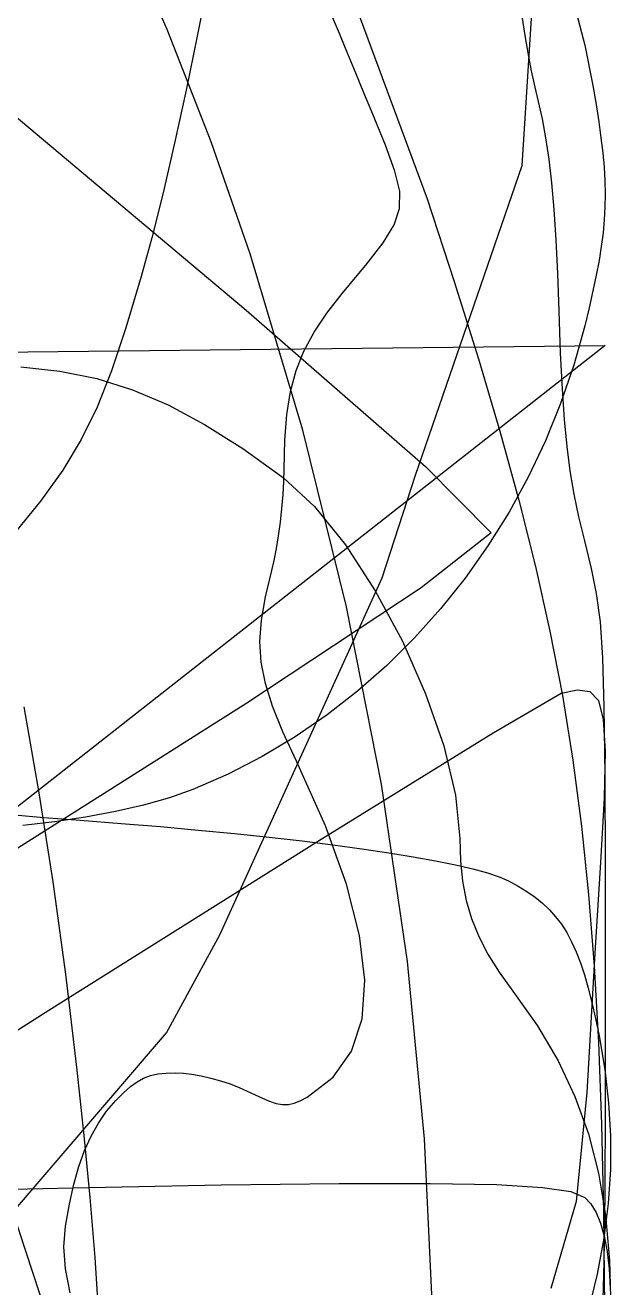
# Model space of a CAD drawing. Extents: x -75 to 75, y -75 to 75.
# Drawn here: x 64.75 to 75.1, y 2.25 to 24.55 of the extents above; entities that cross this region are included whole.
import ezdxf

# ---------------------------------------------------------------- set-up
doc = ezdxf.new("R2010")
doc.units = 0
for name, color, linetype in [('butterfly', 7, 'CONTINUOUS'), ('crown', 7, 'CONTINUOUS'), ('darth', 7, 'CONTINUOUS'), ('heart', 7, 'CONTINUOUS'), ('jackskellington', 7, 'CONTINUOUS'), ('m4', 7, 'CONTINUOUS'), ('mushroom', 7, 'CONTINUOUS'), ('nes', 7, 'CONTINUOUS'), ('skullbones', 7, 'CONTINUOUS'), ('star', 7, 'CONTINUOUS'), ('thundercats', 7, 'CONTINUOUS')]:
    doc.layers.add(name, color=color, linetype=linetype)

msp = doc.modelspace()

# ---------------------------------------------------------------- linework, layer by layer
at = {"layer": 'butterfly', "color": 7}
for p, q in [((67.979722, 25.310011), (67.794999, 24.356184)), ((67.794999, 24.356184), (67.597565, 23.398898)), ((67.597565, 23.398898), (67.393504, 22.466797)), ((67.393504, 22.466797), (67.188907, 21.588527)), ((67.188907, 21.588527), (66.989861, 20.792739)), ((66.989861, 20.792739), (66.802454, 20.108077)), ((66.802454, 20.108077), (66.530313, 19.199733)), ((66.530313, 19.199733), (66.2778, 18.444317)), ((66.2778, 18.444317), (66.022796, 17.801237)), ((66.022796, 17.801237), (65.743153, 17.229895)), ((65.743153, 17.229895), (65.416752, 16.689697)), ((65.416752, 16.689697), (65.021449, 16.140046)), ((65.021449, 16.140046), (64.535109, 15.540347))]:
    msp.add_line(p, q, dxfattribs=at)
at = {"layer": 'crown', "color": 7}
for p, q in [((74.459169, 24.889694), (74.64206, 24.193683)), ((74.64206, 24.193683), (74.785471, 23.481874)), ((74.785471, 23.481874), (74.840821, 23.149786)), ((74.840821, 23.149786), (74.888138, 22.843078)), ((74.888138, 22.843078), (74.927308, 22.558223)), ((74.927308, 22.558223), (74.958194, 22.291689)), ((74.958194, 22.291689), (74.980687, 22.03993)), ((74.980687, 22.03993), (74.994657, 21.799423)), ((74.994657, 21.799423), (74.999991, 21.566626)), ((74.999991, 21.566626), (74.996548, 21.338012)), ((74.996548, 21.338012), (74.984215, 21.110039)), ((74.984215, 21.110039), (74.962907, 20.879178)), ((74.962907, 20.879178), (74.932464, 20.641891)), ((74.932464, 20.641891), (74.892761, 20.394648)), ((74.892761, 20.394648), (74.843691, 20.133911)), ((74.843691, 20.133911), (74.785124, 19.856142)), ((74.785124, 19.856142), (74.716942, 19.557817)), ((74.716942, 19.557817), (74.639023, 19.235395)), ((74.639023, 19.235395), (74.446181, 18.541836)), ((74.446181, 18.541836), (74.214677, 17.86461)), ((74.214677, 17.86461), (73.945936, 17.205412)), ((73.945936, 17.205412), (73.641399, 16.565939)), ((73.641399, 16.565939), (73.302495, 15.94789)), ((73.302495, 15.94789), (72.930664, 15.352957)), ((72.930664, 15.352957), (72.527343, 14.782842)), ((72.527343, 14.782842), (72.093963, 14.23924)), ((72.093963, 14.23924), (71.631962, 13.723851)), ((71.631962, 13.723851), (71.14277, 13.23837)), ((71.14277, 13.23837), (70.627827, 12.784492)), ((70.627827, 12.784492), (70.088565, 12.363918)), ((70.088565, 12.363918), (69.526424, 11.978346)), ((69.526424, 11.978346), (68.942836, 11.629475)), ((68.942836, 11.629475), (68.339236, 11.318996)), ((68.339236, 11.318996), (67.717058, 11.048608)), ((67.717058, 11.048608), (67.302103, 10.901872)), ((66.843289, 10.771135), (66.347631, 10.656655)), ((67.302103, 10.901872), (66.843289, 10.771135)), ((65.822133, 10.558678), (65.273809, 10.477458)), ((66.347631, 10.656655), (65.822133, 10.558678)), ((65.273809, 10.477458), (64.709672, 10.413246))]:
    msp.add_line(p, q, dxfattribs=at)
at = {"layer": 'darth', "color": 7}
msp.add_line((63.453806, 6.860128), (65.804762, -0.279394), dxfattribs=at)
at = {"layer": 'heart', "color": 7}
for p, q in [((73.536542, 22.070664), (74.67425, 40.468025)), ((71.649181, 16.602608), (73.536542, 22.070664)), ((71.058278, 14.785803), (71.649181, 16.602608)), ((68.191959, 8.479914), (71.058278, 14.785803)), ((67.248278, 6.751275), (68.191959, 8.479914)), ((48.00425, -15.711836), (67.248278, 6.751275))]:
    msp.add_line(p, q, dxfattribs=at)
at = {"layer": 'jackskellington', "color": 7}
for p, q in [((70.305752, 24.401582), (70.167429, 24.733089)), ((73.524962, 24.750951), (73.578458, 24.401224)), ((70.450112, 24.054099), (70.305752, 24.401582)), ((73.578458, 24.401224), (73.635918, 24.061016)), ((70.596224, 23.700938), (70.450112, 24.054099)), ((73.635918, 24.061016), (73.695659, 23.740787)), ((70.739802, 23.352393), (70.596224, 23.700938)), ((73.695659, 23.740787), (73.756004, 23.451002)), ((73.756004, 23.451002), (73.81527, 23.202118)), ((70.876564, 23.018758), (70.739802, 23.352393)), ((73.81527, 23.202118), (73.886955, 22.894245)), ((71.117663, 22.426741), (70.876564, 23.018758)), ((73.886955, 22.894245), (73.949825, 22.556287)), ((73.949825, 22.556287), (74.004593, 22.18105)), ((71.284806, 21.972558), (71.117663, 22.426741)), ((74.004593, 22.18105), (74.051962, 21.761343)), ((71.371246, 21.614562), (71.284806, 21.972558)), ((74.051962, 21.761343), (74.092649, 21.28997)), ((71.370117, 21.311111), (71.371246, 21.614562)), ((71.274923, 21.020563), (71.370117, 21.311111)), ((74.092649, 21.28997), (74.127363, 20.759736)), ((71.078798, 20.701271), (71.274923, 21.020563)), ((74.127363, 20.759736), (74.156813, 20.163451)), ((70.775, 20.311593), (71.078798, 20.701271)), ((70.356781, 19.809883), (70.775, 20.311593)), ((74.156813, 20.163451), (74.181705, 19.493921)), ((70.081837, 19.460549), (70.356781, 19.809883)), ((69.857118, 19.125542), (70.081837, 19.460549)), ((74.181705, 19.493921), (74.208572, 18.75659)), ((69.678403, 18.792122), (69.857118, 19.125542)), ((69.541477, 18.447549), (69.678403, 18.792122)), ((74.208572, 18.75659), (74.239247, 18.126868)), ((69.442113, 18.079079), (69.541477, 18.447549)), ((69.376092, 17.673975), (69.442113, 18.079079)), ((74.239247, 18.126868), (74.276049, 17.583892)), ((69.339195, 17.219495), (69.376092, 17.673975)), ((74.276049, 17.583892), (74.321297, 17.106796)), ((69.3272, 16.702899), (69.339195, 17.219495)), ((74.321297, 17.106796), (74.377321, 16.674713)), ((69.322459, 16.487724), (69.3272, 16.702899)), ((74.377321, 16.674713), (74.44644, 16.266778)), ((69.30959, 16.25543), (69.322459, 16.487724)), ((69.289439, 16.013354), (69.30959, 16.25543)), ((74.44644, 16.266778), (74.53098, 15.862125)), ((69.26291, 15.768839), (69.289439, 16.013354)), ((74.53098, 15.862125), (74.633266, 15.439887)), ((69.230895, 15.529227), (69.26291, 15.768839)), ((69.194276, 15.301852), (69.230895, 15.529227)), ((74.633266, 15.439887), (74.753916, 14.95394)), ((69.153947, 15.094063), (69.194276, 15.301852)), ((69.110789, 14.913195), (69.153947, 15.094063)), ((74.753916, 14.95394), (74.844724, 14.507701)), ((68.997243, 14.447915), (69.110789, 14.913195)), ((74.844724, 14.507701), (74.909931, 14.01051)), ((68.926383, 14.036681), (68.997243, 14.447915)), ((68.900898, 13.658794), (68.926383, 14.036681)), ((74.909931, 14.01051), (74.953772, 13.371711)), ((68.923476, 13.293556), (68.900898, 13.658794)), ((68.996783, 12.920272), (68.923476, 13.293556)), ((74.953772, 13.371711), (74.98047, 12.500644)), ((69.12352, 12.51824), (68.996783, 12.920272)), ((69.306372, 12.066767), (69.12352, 12.51824)), ((74.98047, 12.500644), (74.994299, 11.306646)), ((69.548028, 11.545155), (69.306372, 12.066767)), ((70.058664, 10.402226), (69.548028, 11.545155)), ((74.994299, 11.306646), (74.999463, 9.699063)), ((70.429907, 9.377615), (70.058664, 10.402226)), ((74.999463, 9.699063), (75.00031, 7.587234)), ((70.661818, 8.46952), (70.429907, 9.377615)), ((70.754452, 7.67614), (70.661818, 8.46952)), ((70.707865, 6.995668), (70.754452, 7.67614)), ((75.00031, 7.587234), (74.999463, 5.497474)), ((70.522112, 6.426307), (70.707865, 6.995668)), ((70.197249, 5.966248), (70.522112, 6.426307)), ((66.965359, 5.993573), (67.0969, 6.022557)), ((67.0969, 6.022557), (67.245024, 6.038023)), ((67.245024, 6.038023), (67.415407, 6.042595)), ((67.415407, 6.042595), (67.548924, 6.035991)), ((67.548924, 6.035991), (67.69976, 6.017054)), ((66.49157, 5.690085), (66.613509, 5.799328)), ((66.613509, 5.799328), (66.729336, 5.884579)), ((66.729336, 5.884579), (66.844731, 5.948454)), ((66.844731, 5.948454), (66.965359, 5.993573)), ((67.69976, 6.017054), (67.862738, 5.987127)), ((67.862738, 5.987127), (68.032678, 5.947531)), ((68.032678, 5.947531), (68.204396, 5.899596)), ((68.204396, 5.899596), (68.372716, 5.844642)), ((68.372716, 5.844642), (68.532454, 5.784001)), ((69.733335, 5.613694), (70.197249, 5.966248)), ((66.357844, 5.554226), (66.49157, 5.690085)), ((68.532454, 5.784001), (68.678433, 5.718999)), ((68.678433, 5.718999), (68.884772, 5.620907)), ((68.884772, 5.620907), (69.051142, 5.548946)), ((69.610546, 5.548463), (69.733335, 5.613694)), ((66.046474, 5.153248), (66.192993, 5.362095)), ((66.192993, 5.362095), (66.357844, 5.554226)), ((69.051142, 5.548946), (69.186893, 5.502185)), ((69.186893, 5.502185), (69.301366, 5.479692)), ((69.301366, 5.479692), (69.403903, 5.480538)), ((69.403903, 5.480538), (69.503849, 5.503765)), ((69.503849, 5.503765), (69.610546, 5.548463)), ((74.999463, 5.497474), (74.99396, 3.898417)), ((65.916745, 4.923852), (66.046474, 5.153248)), ((65.802264, 4.670069), (65.916745, 4.923852)), ((65.701491, 4.388064), (65.802264, 4.670069)), ((65.612882, 4.073996), (65.701491, 4.388064)), ((65.534901, 3.724032), (65.612882, 4.073996)), ((74.99396, 3.898417), (74.97999, 2.702512)), ((65.466, 3.334334), (65.534901, 3.724032)), ((65.437269, 2.968797), (65.466, 3.334334)), ((65.46473, 2.57788), (65.437269, 2.968797)), ((74.97999, 2.702512), (74.95363, 1.822216)), ((65.550706, 2.155275), (65.46473, 2.57788))]:
    msp.add_line(p, q, dxfattribs=at)
at = {"layer": 'm4', "color": 7}
for p, q in [((65.59561, 4.009303), (68.219199, 4.060489)), ((68.219199, 4.060489), (70.30383, 4.087385)), ((70.30383, 4.087385), (71.906559, 4.089643)), ((71.906559, 4.089643), (73.084436, 4.066642)), ((73.084436, 4.066642), (73.894515, 4.018068)), ((73.894515, 4.018068), (74.393851, 3.943488)), ((62.37601, 3.934246), (65.59561, 4.009303)), ((74.393851, 3.943488), (74.639495, 3.842472)), ((74.639495, 3.842472), (74.747577, 3.727789)), ((74.747577, 3.727789), (74.84114, 3.575118)), ((74.84114, 3.575118), (74.920213, 3.384307)), ((74.920213, 3.384307), (74.98483, 3.155211)), ((74.98483, 3.155211), (75.035032, 2.887678)), ((75.035032, 2.887678), (75.070846, 2.58156)), ((75.070846, 2.58156), (75.092295, 2.236713))]:
    msp.add_line(p, q, dxfattribs=at)
at = {"layer": 'mushroom', "color": 7}
for p, q in [((64.442326, 10.613969), (64.761116, 10.583649)), ((64.761116, 10.583649), (65.082936, 10.55501)), ((65.082936, 10.55501), (65.40568, 10.528311)), ((65.40568, 10.528311), (65.727241, 10.503814)), ((65.727241, 10.503814), (66.446657, 10.449089)), ((66.446657, 10.449089), (67.14199, 10.391481)), ((67.14199, 10.391481), (67.811354, 10.331258)), ((67.811354, 10.331258), (68.452862, 10.268689)), ((68.452862, 10.268689), (69.064624, 10.204038)), ((69.064624, 10.204038), (69.644754, 10.137575)), ((69.644754, 10.137575), (70.191365, 10.069565)), ((70.191365, 10.069565), (70.702568, 10.000276)), ((70.702568, 10.000276), (71.176481, 9.92998)), ((71.176481, 9.92998), (71.611211, 9.858939)), ((71.611211, 9.858939), (72.004874, 9.787422)), ((72.004874, 9.787422), (72.355583, 9.715698)), ((72.355583, 9.715698), (72.66145, 9.644033)), ((72.66145, 9.644033), (72.920586, 9.572693)), ((72.920586, 9.572693), (73.131104, 9.501948)), ((73.131104, 9.501948), (73.291121, 9.432064)), ((73.291121, 9.432064), (73.46177, 9.339202)), ((73.46177, 9.339202), (73.618573, 9.243509)), ((73.618573, 9.243509), (73.762481, 9.143362)), ((73.762481, 9.143362), (73.894442, 9.037139)), ((73.894442, 9.037139), (74.015414, 8.923212)), ((74.015414, 8.923212), (74.126344, 8.799957)), ((74.126344, 8.799957), (74.228184, 8.665752)), ((74.228184, 8.665752), (74.321884, 8.518971)), ((74.321884, 8.518971), (74.408397, 8.357991)), ((74.408397, 8.357991), (74.488675, 8.181185)), ((74.488675, 8.181185), (74.563664, 7.986931)), ((74.563664, 7.986931), (74.634321, 7.773602)), ((74.634321, 7.773602), (74.701595, 7.539578)), ((74.701595, 7.539578), (74.766438, 7.28323)), ((74.766438, 7.28323), (74.8298, 7.002935)), ((74.8298, 7.002935), (74.892631, 6.697071)), ((74.892631, 6.697071), (74.994285, 6.103098)), ((74.994285, 6.103098), (75.062642, 5.514634)), ((75.062642, 5.514634), (75.096429, 4.926909)), ((75.096429, 4.926909), (75.094454, 4.335162)), ((75.094454, 4.335162), (75.05527, 3.734627)), ((75.05527, 3.734627), (74.977681, 3.120537)), ((74.977681, 3.120537), (74.860418, 2.488125)), ((74.860418, 2.488125), (74.702199, 1.83263))]:
    msp.add_line(p, q, dxfattribs=at)
at = {"layer": 'nes', "color": 7}
for p, q in [((64.120632, 23.32473), (68.655997, 19.513135)), ((68.655997, 19.513135), (71.827356, 16.754134)), ((71.827356, 16.754134), (72.983976, 15.580707)), ((72.983976, 15.580707), (71.752466, 14.611237)), ((71.752466, 14.611237), (68.667974, 12.57037)), ((73.022917, 12.050886), (74.224509, 12.750142)), ((74.224509, 12.750142), (74.514865, 12.808252)), ((74.514865, 12.808252), (74.731522, 12.780143)), ((74.731522, 12.780143), (74.880512, 12.620405)), ((68.667974, 12.57037), (64.335022, 9.827799)), ((74.880512, 12.620405), (74.967877, 12.283652)), ((74.967877, 12.283652), (74.999652, 11.724485)), ((69.936416, 10.140236), (73.022917, 12.050886)), ((74.999652, 11.724485), (74.981872, 10.897503)), ((74.981872, 10.897503), (74.920577, 9.757317)), ((65.173104, 7.149981), (69.936416, 10.140236)), ((74.920577, 9.757317), (74.821796, 8.258525)), ((74.821796, 8.258525), (74.674408, 5.691858)), ((58.941081, 3.21192), (65.173104, 7.149981)), ((74.674408, 5.691858), (74.488548, 3.767749)), ((74.488548, 3.767749), (74.040444, 2.234128))]:
    msp.add_line(p, q, dxfattribs=at)
at = {"layer": 'skullbones', "color": 7}
for p, q in [((64.673779, 18.514512), (65.363564, 18.439011)), ((65.363564, 18.439011), (66.016615, 18.305661)), ((66.016615, 18.305661), (66.649764, 18.108261)), ((66.649764, 18.108261), (67.279853, 17.84061)), ((67.279853, 17.84061), (67.923715, 17.496511)), ((67.923715, 17.496511), (68.598186, 17.069768)), ((68.598186, 17.069768), (69.320102, 16.554179)), ((69.320102, 16.554179), (69.868119, 16.047283)), ((69.868119, 16.047283), (70.415161, 15.366611)), ((70.415161, 15.366611), (70.939005, 14.557657)), ((70.939005, 14.557657), (71.417431, 13.665925)), ((71.417431, 13.665925), (71.828223, 12.736909)), ((71.828223, 12.736909), (72.149154, 11.816108)), ((72.149154, 11.816108), (72.35801, 10.949023)), ((72.35801, 10.949023), (72.432565, 10.181147)), ((72.432565, 10.181147), (72.444164, 9.788756)), ((72.444164, 9.788756), (72.480723, 9.42719)), ((72.480723, 9.42719), (72.544855, 9.088924)), ((72.544855, 9.088924), (72.639177, 8.766429)), ((72.639177, 8.766429), (72.766304, 8.452186)), ((72.766304, 8.452186), (72.928855, 8.138668)), ((72.928855, 8.138668), (73.129445, 7.818349)), ((73.129445, 7.818349), (73.370691, 7.483706)), ((73.370691, 7.483706), (73.804297, 6.870184)), ((73.804297, 6.870184), (74.168838, 6.253455)), ((74.168838, 6.253455), (74.467779, 5.622228)), ((74.467779, 5.622228), (74.704592, 4.965212)), ((74.704592, 4.965212), (74.882742, 4.271114)), ((74.882742, 4.271114), (75.005698, 3.528641)), ((75.005698, 3.528641), (75.076928, 2.726504)), ((75.076928, 2.726504), (75.099901, 1.85341))]:
    msp.add_line(p, q, dxfattribs=at)
at = {"layer": 'star', "color": 7}
for p, q in [((17.871219, 18.275577), (75.004095, 18.891137)), ((75.004095, 18.891137), (29.276864, -16.983332))]:
    msp.add_line(p, q, dxfattribs=at)
at = {"layer": 'thundercats', "color": 7}
for p, q in [((67.261209, 24.474994), (66.395103, 26.466402)), ((70.200607, 25.947076), (71.856357, 21.483794)), ((68.040349, 22.487235), (67.261209, 24.474994)), ((68.728212, 20.509566), (68.040349, 22.487235)), ((71.856357, 21.483794), (72.333042, 20.021011)), ((69.659794, 17.395944), (68.728212, 20.509566)), ((72.333042, 20.021011), (72.760213, 18.657499)), ((72.760213, 18.657499), (73.140477, 17.375513)), ((70.433523, 14.272421), (69.659794, 17.395944)), ((73.140477, 17.375513), (73.476431, 16.157298)), ((73.476431, 16.157298), (73.770682, 14.9851)), ((73.770682, 14.9851), (74.025836, 13.841166)), ((71.049636, 11.14208), (70.433523, 14.272421)), ((74.025836, 13.841166), (74.244491, 12.707741)), ((64.730924, 12.509785), (64.997502, 10.987905)), ((74.244491, 12.707741), (74.429256, 11.567078)), ((74.429256, 11.567078), (74.582731, 10.401421)), ((64.997502, 10.987905), (65.241407, 9.414962)), ((71.508383, 8.008013), (71.049636, 11.14208)), ((74.582731, 10.401421), (74.707521, 9.193016)), ((65.241407, 9.414962), (65.46443, 7.784651)), ((74.707521, 9.193016), (74.806229, 7.924111)), ((71.810008, 4.873309), (71.508383, 8.008013)), ((74.806229, 7.924111), (74.881461, 6.576955)), ((65.46443, 7.784651), (65.668373, 6.090677)), ((74.881461, 6.576955), (74.935817, 5.133794)), ((65.668373, 6.090677), (65.792435, 4.936831)), ((74.935817, 5.133794), (74.971902, 3.576873)), ((65.792435, 4.936831), (65.897359, 3.836659)), ((71.954754, 1.741054), (71.810008, 4.873309)), ((65.897359, 3.836659), (65.982929, 2.7818)), ((74.971902, 3.576873), (74.992306, 1.888442)), ((65.982929, 2.7818), (66.04893, 1.763892))]:
    msp.add_line(p, q, dxfattribs=at)

doc.saveas('drawing.dxf')
